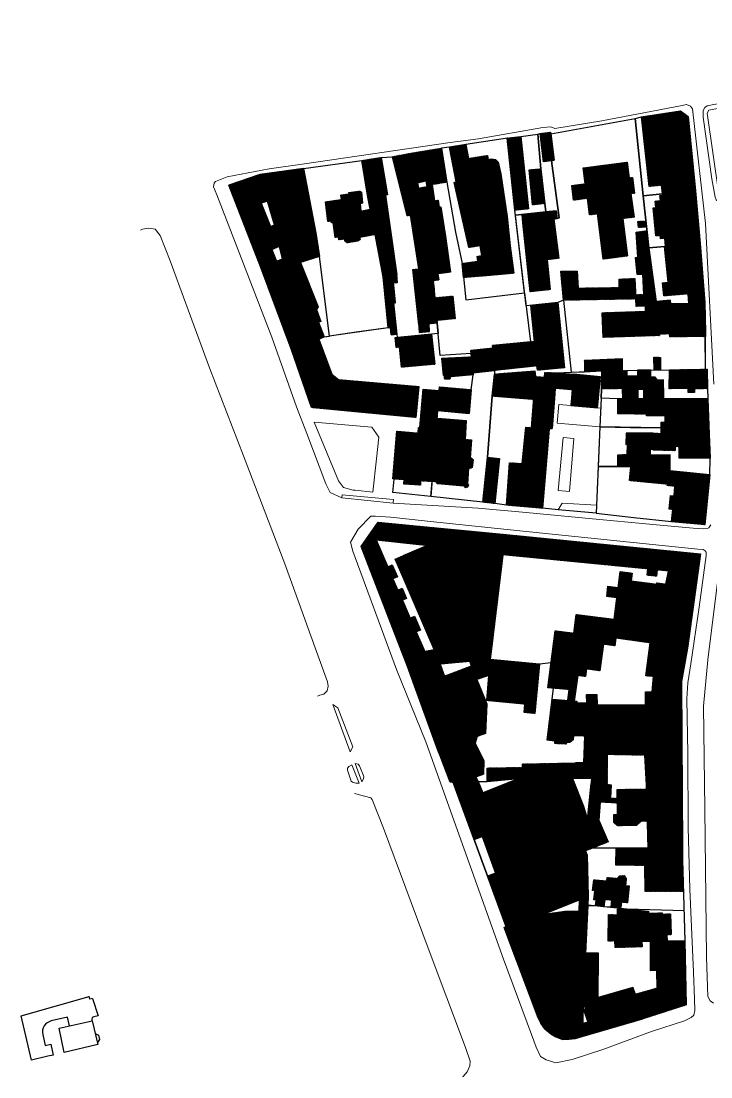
# Model space of a CAD drawing. Header units: metres. Extents: x 18 to 1339, y 13 to 503.
# Drawn here: x 18 to 288.7, y 12.6 to 426.8 of the extents above; entities that cross this region are included whole.
import ezdxf

# ---------------------------------------------------------------- set-up
doc = ezdxf.new("R2010")
doc.units = ezdxf.units.M
doc.header["$MEASUREMENT"] = 0
for name, color, linetype, lineweight in [('1_parcele', 5, 'Continuous', 30), ('cladiri', 1, 'Continuous', 30), ('hatch constr', 246, 'Continuous', 30), ('l.verde', 120, 'Continuous', 9), ('parcele', 30, 'Continuous', 9), ('strazi', 7, 'Continuous', 13), ('Street_line', 7, 'Continuous', 0)]:
    doc.layers.add(name, color=color, linetype=linetype, lineweight=lineweight)
pattern_1 = [(45, (-87.06231, -234.33322), (-0.088388348, 0.088388348), [])]

msp = doc.modelspace()

# ---------------------------------------------------------------- hatches: boundary and pattern name
at = {"layer": 'hatch constr'}
h = msp.add_hatch(dxfattribs=at)
h.set_pattern_fill('ANSI31', color=256)
h.set_pattern_definition(pattern_1)
h.paths.add_polyline_path([(118.98, 340.18), (133.62, 343.65), (135.1, 334.46), (127.65, 332.08), (125.98, 331.47), (125.44, 332.93), (122.09, 331.69), (121.34, 333.72), (120.56, 333.43), (119.43, 338.33)])
h.paths.add_polyline_path([(111.72, 366.55), (128.78, 368.98), (133.62, 343.65), (118.98, 340.18), (117.48, 346.79), (114.7, 356.12)])
h.paths.add_polyline_path([(112.13, 330.14), (99.51, 362.34), (111.72, 366.55), (114.7, 356.12), (112.26, 355.32), (115.93, 346.17), (117.48, 346.79), (118.98, 340.18), (119.43, 338.33), (116.43, 337.13), (118.27, 332.53)])
h.paths.add_polyline_path([(123.99, 298.12), (112.13, 330.14), (118.27, 332.53), (120.56, 333.43), (121.34, 333.72), (122.09, 331.69), (125.44, 332.93), (125.98, 331.47), (127.65, 332.08), (134.54, 314.62), (133.98, 313.55), (135.65, 308.9), (134.77, 308.58), (136.98, 302.91), (134.8, 302.01)])
h.paths.add_polyline_path([(174.1, 283.39), (172.95, 271.23), (131.96, 275.12), (123.99, 298.12), (134.8, 302.01), (139.99, 288.23), (142.52, 286.11)])
h.paths.add_polyline_path([(172.65, 320.77), (180.03, 321.53), (180.43, 318.21), (181.23, 308.3), (174.03, 307.55)])
h.paths.add_polyline_path([(179.09, 303.9), (180.31, 292.12), (167.33, 290.95), (166.51, 298.84), (165.13, 298.74), (164.83, 302.58)])
h.paths.add_polyline_path([(160.11, 326.46), (162.09, 306.48), (162.98, 306.57), (163.26, 303.66), (165.52, 303.88), (164.3, 316.19), (164.97, 316.26), (164.21, 324.01), (165.71, 324.16), (165.5, 327.24)])
h.paths.add_polyline_path([(174.03, 307.55), (174.2, 304.64), (178.33, 305.03), (178.08, 307.97)])
h.paths.add_polyline_path([(157.17, 341.7), (163.24, 342.87), (165.5, 327.24), (160.11, 326.46)])
h.paths.add_polyline_path([(160.99, 358.5), (163.24, 342.87), (157.17, 341.7), (154.94, 352.91), (154.14, 357.7)])
h.paths.add_polyline_path([(161.81, 358.64), (154.14, 357.7), (151.71, 372.05), (159.25, 373.23)])
h.paths.add_polyline_path([(163.69, 373.56), (171.33, 374.99), (173.55, 363.24), (173.93, 361.22), (175.51, 352.7), (175.74, 351.48), (170.86, 350.56), (169.54, 350.31)])
h.paths.add_polyline_path([(137.45, 355.83), (143.74, 356.74), (143.48, 358.52), (146.69, 358.98), (146.62, 359.45), (150.95, 360.07), (151.59, 359.69), (152.01, 355.28), (151.09, 355.19), (151.37, 352.2), (154.94, 352.91), (156.91, 343.03), (150.86, 341.83), (151.01, 341.11), (150.42, 340.51), (145.97, 339.78), (145.13, 340.31), (144.89, 341.24), (142.71, 340.96), (142.57, 342.04), (141.28, 341.87), (140.53, 347.69), (139.83, 347.6), (139.74, 348.3), (138.33, 348.12)])
h.paths.add_polyline_path([(171.77, 329.28), (179.06, 330.04), (180.05, 321.54), (172.65, 320.77)])
h.paths.add_polyline_path([(174.15, 329.59), (170.86, 350.56), (175.76, 351.48), (177.86, 340.28), (179.06, 330.04)])
h.paths.add_polyline_path([(201.81, 326.97), (191.55, 326.13), (191.09, 331.67), (197.27, 332.53), (196.97, 334.46), (198.77, 334.75), (198.15, 338.64), (193.68, 337.92), (187.95, 363.46), (188.73, 363.64), (186.16, 377.24), (192.59, 378.32), (193.59, 372.89), (201.28, 332.89)])
h.paths.add_polyline_path([(175.51, 352.7), (182.12, 353.77), (182.7, 353.87), (184.56, 342.34), (186.45, 328.29), (181.6, 327.64), (181.92, 325.22), (179.66, 324.86), (177.86, 340.28), (175.74, 351.48)])
h.paths.add_polyline_path([(180.4, 318.21), (187.47, 318.9), (188.35, 310.02), (181.14, 309.31)])
h.paths.add_polyline_path([(171.33, 374.99), (182.93, 376.87), (185.09, 363.54), (179.27, 362.59), (180.29, 356.26), (181.68, 356.49), (182.12, 353.77), (175.51, 352.7), (173.93, 361.22), (177.35, 361.83), (176.96, 364.04), (173.55, 363.24)])
h.paths.add_polyline_path([(221.71, 382.61), (225.74, 383.15), (227.21, 372.14), (222.97, 371.57)])
h.paths.add_polyline_path([(193.59, 372.89), (201.01, 374.06), (201.26, 372.5), (202.51, 372.69), (204.13, 372.45), (205.16, 371.46), (206.32, 366.84), (208.69, 350.05), (209.86, 338.65), (211.39, 327.84), (201.81, 326.97), (201.28, 332.89), (199.97, 339.77)])
h.paths.add_polyline_path([(222, 368.78), (223.51, 355.16), (218.67, 354.63), (217.37, 368.39)])
h.paths.add_polyline_path([(208.77, 380.87), (214.16, 381.43), (217.08, 353.09), (211.75, 352.54)])
h.paths.add_polyline_path([(214.95, 347.57), (214.59, 350.91), (228.03, 352.35), (228.36, 349.26), (227.09, 349.06)])
h.paths.add_polyline_path([(227.09, 349.06), (229, 333.7), (224.41, 333.13), (225.65, 321.42), (217.81, 320.59), (214.95, 347.57)])
h.paths.add_polyline_path([(238.63, 369.13), (255.84, 371.39), (256.64, 365.27), (257.9, 365.43), (258.72, 359.2), (257.31, 359.01), (258.52, 349.86), (254.07, 349.27), (256, 334.61), (246.48, 333.36), (244.15, 351.1), (241.08, 350.7), (240.22, 357.23), (234.83, 356.45), (234.15, 362.26), (239.38, 362.95)])
h.paths.add_polyline_path([(222.56, 235.62), (208.49, 236.84), (209.7, 253.51), (214.64, 253.15), (216.09, 267.41), (225.24, 266.62), (223.92, 251.28)])
h.paths.add_polyline_path([(218.23, 267.19), (219.87, 287.32), (223.41, 287.03), (223.56, 288.9), (228.12, 288.78), (227.57, 282.68), (226.95, 274.77), (226.34, 266.87), (225.27, 266.95), (225.24, 266.62)])
h.paths.add_polyline_path([(203.82, 288.3), (219.63, 289.49), (219.87, 287.32), (219.14, 278.29), (202.92, 279.59)])
h.paths.add_polyline_path([(179.27, 246.08), (174.78, 246.36), (174.68, 244.73), (168.26, 245.13), (168.37, 246.84), (163.85, 247.12), (165.48, 265.86), (173.83, 265.14), (174.02, 267.36), (174.48, 267.32), (175.79, 282.31), (182.09, 281.77), (182.21, 283.25), (194.68, 282.16), (193.86, 272.83), (181.46, 273.93), (181.19, 270.96)])
h.paths.add_polyline_path([(181.19, 270.96), (192.63, 270.04), (192.23, 262.64), (194.69, 262.48), (194.25, 255.47), (194.68, 255.45), (195.37, 254.69), (194.96, 251.6), (194.12, 251.28), (193.6, 251.36), (193.12, 245.21), (193.6, 244.71), (193.22, 243.92), (192.21, 243.64), (192.02, 244.31), (181.33, 245.28), (180.9, 246.05), (179.27, 246.08)])
h.paths.add_polyline_path([(183.11, 294.47), (194.79, 295.03), (195.36, 288.81), (195.43, 288.04), (186.29, 287.2), (186.35, 286.57), (186, 286.27), (184.41, 286.29), (184.13, 286.61), (184.15, 287.74), (183.71, 287.75)])
h.paths.add_polyline_path([(194.79, 295.03), (194.54, 297.57), (203.11, 298.41), (203.01, 299.48), (219.46, 301.11), (220.44, 291.49), (195.36, 288.81)])
h.paths.add_polyline_path([(220.44, 291.49), (219.46, 301.11), (218.02, 315.24), (228.69, 316.39), (231.19, 290.78), (220.61, 289.75)])
h.paths.add_polyline_path([(203.91, 237.5), (199.14, 238), (201, 255.63), (205.77, 255.12)])
h.paths.add_polyline_path([(234.82, 288.19), (234.28, 282.09), (233.74, 275.99), (244.24, 275.06), (245.32, 287.2)])
h.paths.add_polyline_path([(228.12, 288.77), (234.82, 288.19), (234.28, 282.09), (227.57, 282.68)])
h.paths.add_polyline_path([(253.96, 289.61), (253.96, 294.2), (239.09, 293.66), (239.04, 289.21), (245.92, 289.49)])
h.paths.add_polyline_path([(265.15, 287.09), (265.15, 289.81), (259.87, 289.81), (259.93, 287)])
h.paths.add_polyline_path([(260, 282.23), (262.19, 282.3), (262.19, 278.56), (263.44, 278.56), (270.23, 278.59), (270.11, 285.96), (267.73, 285.92), (266.8, 287.09), (259.93, 287)])
h.paths.add_polyline_path([(245.92, 289.49), (255.66, 289.64), (255.7, 287.56), (259.92, 287.63), (260, 282.23), (260.05, 278.56), (254.1, 278.56), (254.04, 282.58), (245.79, 282.46)])
h.paths.add_polyline_path([(272.38, 289.94), (287.18, 290.18), (287.3, 282.58), (282.25, 282.49), (282.27, 281.11), (279.81, 281.07), (279.78, 282.66), (272.34, 282.54)])
h.paths.add_polyline_path([(266.4, 289.9), (266.36, 294.87), (268.86, 294.84), (268.87, 289.86)])
h.paths.add_polyline_path([(263.47, 272.61), (252.16, 272.62), (252.17, 278.56), (254.1, 278.56), (260.05, 278.56), (262.19, 278.56), (263.44, 278.56)])
h.paths.add_polyline_path([(269.13, 271.84), (263.47, 271.85), (263.44, 278.56), (269.1, 278.59)])
h.paths.add_polyline_path([(288.03, 264.62), (276.22, 264.86), (269.13, 265.01), (269.13, 269.45), (270.7, 269.45), (270.7, 271.84), (269.13, 271.84), (269.1, 278.59), (270.23, 278.59), (278.89, 278.57), (287.55, 278.55)])
h.paths.add_polyline_path([(265.97, 258.45), (265.97, 265.07), (255.48, 265.12), (255.28, 260.7), (260.06, 260.74), (259.96, 256.34), (264.93, 256.42), (264.99, 258.83), (265.97, 258.81)])
h.paths.add_polyline_path([(265.97, 258.45), (265.97, 265.07), (269.13, 265.01), (276.22, 264.86), (276.24, 259.83), (274.65, 259.82), (274.65, 258.23)])
h.paths.add_polyline_path([(276.26, 255.23), (276.22, 264.86), (288.03, 264.62), (288.35, 255.28)])
h.paths.add_polyline_path([(272.73, 250.28), (272.73, 256.54), (264.93, 256.42), (259.96, 256.34), (259.79, 251.61)])
h.paths.add_polyline_path([(259.79, 251.61), (288.23, 248.69), (286.37, 229.2), (273.26, 230.45), (273.71, 235.15), (272.36, 235.27), (272.87, 240.6), (274.24, 240.47), (274.6, 244.24), (271.57, 244.53), (271.62, 245.04), (256.71, 246.47), (257.22, 251.87)])
h.paths.add_polyline_path([(257.22, 251.87), (252.12, 251.99), (252.15, 256.62), (255.82, 256.7), (255.92, 260.71), (260.06, 260.74), (259.96, 256.34), (259.79, 251.61)])
h.paths.add_polyline_path([(263.45, 344.48), (267.2, 316.7), (267.63, 313.04), (263.04, 312.89), (262.97, 314.96), (259.37, 314.84), (259.26, 317.76), (259.19, 319.42), (262.31, 319.56), (261.95, 327.38), (259.73, 327.28), (259.04, 334.03), (260.01, 334.11), (259.3, 343.96)])
h.paths.add_polyline_path([(286.31, 316.35), (286.51, 304.65), (286.52, 302.99), (272.51, 302.92), (272.47, 304.07), (268.49, 303.9), (268.49, 305.53), (267.63, 313.04), (267.2, 316.7), (272.65, 317.33), (272.83, 315.77), (279.98, 315.97)])
h.paths.add_polyline_path([(268.49, 305.53), (268.49, 303.4), (246.38, 302.68), (246.07, 312.34), (267.63, 313.04)])
h.paths.add_polyline_path([(284.46, 339.55), (286.31, 316.35), (279.98, 315.97), (279.71, 319.72), (270.16, 318.92), (269.73, 324.11), (271.88, 324.29), (270.47, 338.31), (270.91, 338.36)])
h.paths.add_polyline_path([(229.78, 328.68), (236.24, 328.68), (236.61, 322.01), (252.67, 322.22), (252.67, 325.52), (258.89, 325.8), (259.26, 317.76), (230.88, 317.22)])
h.paths.add_polyline_path([(260.08, 348.16), (262.6, 348.33), (262.79, 345.97), (260.32, 345.74)])
h.paths.add_polyline_path([(282.64, 360.19), (284.46, 339.55), (270.91, 338.36), (270.62, 341.55), (268.88, 341.4), (268.78, 342.62), (267.07, 342.47), (266.1, 353.48), (267.06, 353.57), (266.83, 356.14), (268.88, 356.32), (268.7, 358.36), (269.71, 358.45), (269.68, 358.93)])
h.paths.add_polyline_path([(261.44, 389.16), (276.7, 391.49), (279.79, 389.37), (282.64, 360.19), (269.68, 358.93), (269.34, 362.36), (264.43, 361.88)])
h.paths.add_polyline_path([(294.36, 347.77), (306.48, 351.41), (308.81, 347.48), (314.1, 337.76), (316.8, 334.01), (309.47, 333.03), (308, 332.82), (307.89, 333.62), (308.69, 333.73), (308.2, 335.15), (296.83, 331)])
h.paths.add_polyline_path([(316.8, 334.01), (325.8, 320.29), (324.01, 319.12), (316.95, 318.88), (313.3, 318.76), (311.25, 318.63), (311.15, 320.94), (311.16, 321.97), (307.57, 321.77), (307.28, 330.47), (309.56, 330.54), (309.47, 333.03)])
h.paths.add_polyline_path([(297.98, 315.78), (307.72, 316.08), (316.99, 316.3), (317.14, 308.27), (314.61, 308.23), (314.65, 304.63), (316.9, 304.66), (316.88, 303.24), (316.86, 300.22), (319.6, 300.2), (319.95, 296.62), (314.6, 295.5), (312.01, 295.12), (311.98, 299.3), (305.27, 299.25), (305.27, 300.02), (300.15, 299.85), (300.08, 305.03), (298.38, 305.03)])
h.paths.add_polyline_path([(297.98, 315.78), (296.83, 331), (307.27, 332.44), (307.28, 330.47), (307.57, 321.77), (307.72, 316.08)])
h.paths.add_polyline_path([(325.8, 320.29), (329.86, 311.32), (335.11, 300.24), (330.68, 299.01), (328.8, 298.64), (328.06, 300.8), (324.93, 299.7), (325.34, 297.97), (319.95, 296.62), (319.6, 300.2), (316.86, 300.22), (316.88, 303.24), (319.56, 304.25), (318.53, 307.12), (317.14, 308.27), (316.99, 316.3), (316.95, 318.36), (316.95, 318.88), (324.01, 319.12)])
h.paths.add_polyline_path([(319.27, 293.86), (318.78, 296.38), (319.95, 296.62), (324.48, 297.76), (325.29, 294.23), (319.49, 292.72)])
h.paths.add_polyline_path([(298.93, 292.91), (314.6, 295.5), (314.98, 293.17), (319.27, 293.86), (319.72, 291.58), (320.7, 284.68), (315.93, 283.64), (315.71, 284.64), (311.69, 283.76), (311.98, 282.44), (305.64, 281.48), (305.55, 282.72), (300.21, 282.16), (299.27, 282.64)])
h.paths.add_polyline_path([(335.11, 300.24), (336.84, 296.52), (342.7, 280.58), (336.31, 280.12), (335.53, 283.14), (331.42, 281.82), (331, 282.73), (326.45, 281.16), (326.15, 282.05), (324.79, 281.58), (325.34, 278.42), (321.66, 277.91), (319.72, 291.58), (327.78, 293.95), (327.34, 295.46), (331.38, 296.64), (330.68, 299.01)])
h.paths.add_polyline_path([(317.93, 270.66), (331.08, 271.62), (332.71, 272.86), (334.72, 273.12), (336.21, 272.82), (337.68, 272.41), (340.25, 272.72), (340.4, 271.44), (341.68, 271.6), (342.62, 270.01), (342.81, 267.66), (342.46, 265.48), (341.19, 265.47), (341.17, 264.59), (337.57, 264.34), (336.39, 263.07), (333.37, 262.76), (331.28, 263.74), (318.51, 262.4)])
h.paths.add_polyline_path([(321.04, 282.3), (315.07, 281.42), (315.59, 277.53), (321.61, 278.25)])
h.paths.add_polyline_path([(333.8, 277.54), (342.34, 278.54), (343.05, 274.86), (337.08, 274.25), (336.95, 275.47), (333.96, 275.17)])
h.paths.add_polyline_path([(308.45, 252.43), (299.89, 252.43), (300.07, 257.23), (308.45, 257.32)])
h.paths.add_polyline_path([(316.58, 252.49), (308.45, 252.43), (308.45, 257.32), (316.53, 257.4)])
h.paths.add_polyline_path([(301.31, 243.85), (316.92, 242.88), (322.16, 242.57), (321.61, 233.34), (300.71, 233.34)])
h.paths.add_polyline_path([(330.41, 252.37), (329.95, 257.69), (338.18, 258.4), (338.56, 252.94)])
h.paths.add_polyline_path([(329.81, 252.24), (329.35, 258.69), (316.53, 257.4), (316.58, 252.49), (317.51, 252.52), (325.75, 252.24)])
h.paths.add_polyline_path([(338.56, 252.94), (352, 253.88), (349.5, 261.6), (337.98, 259.51), (338.18, 258.4)])
h.paths.add_polyline_path([(299.38, 252.46), (317.45, 251.33), (317.22, 247.67), (316.92, 242.88), (298.97, 244)])
h.paths.add_polyline_path([(325.6, 247.39), (325.75, 252.24), (329.81, 252.24), (330.33, 238.58), (333.13, 238.69), (333.33, 233.36), (332.66, 233.33), (332.79, 230.05), (326.41, 229.81), (325.49, 243.64)])
h.paths.add_polyline_path([(317.45, 251.33), (317.51, 252.52), (325.75, 252.24), (325.6, 247.39), (317.22, 247.67)])
h.paths.add_polyline_path([(331.42, 252.44), (352, 253.88), (354.78, 246.1), (354.5, 244.71), (353.98, 244.23), (348.85, 243.75), (349.11, 241.05), (337.48, 240.44), (337.45, 241.07), (335.1, 240.95), (334.34, 249.46), (331.62, 249.18)])
h.paths.add_polyline_path([(473.65, 329.75), (475.35, 334.76), (481.65, 332.39), (480.02, 327.58)])
h.paths.add_polyline_path([(466.68, 332.11), (469.05, 337.12), (475.35, 334.76), (473.65, 329.75)])
h.paths.add_polyline_path([(470.86, 340.92), (483.84, 334.94), (490.3, 349.25), (485.93, 351.4), (486.85, 353.44), (482.89, 355.19), (481.86, 353.12), (477.63, 355.05)])
h.paths.add_polyline_path([(466.68, 332.11), (479.96, 327.61), (490.37, 323.9), (488.9, 319.42), (464.81, 327.38)])
h.paths.add_polyline_path([(488.63, 362.49), (493.66, 360.65), (492.48, 356.91), (487.37, 358.72)])
h.paths.add_polyline_path([(427.41, 381.18), (419.87, 384.26), (419.72, 383.99), (408.14, 389.05), (410.2, 394.08), (408.21, 394.9), (409.31, 397.59), (411.22, 396.8), (412.21, 399.21), (419.85, 396.03), (428.24, 392.66), (427.14, 389.97), (430.49, 388.6)])
h.paths.add_polyline_path([(477.34, 386.62), (467.94, 366.52), (465.04, 365.96), (456.34, 368.91), (455.73, 370.06), (457.44, 374.11), (456.82, 374.4), (460.93, 383.57), (458.47, 384.69), (462.23, 392.71), (467.66, 390.45), (466.66, 388.07), (470.16, 386.62), (471.43, 389.23)])
h.paths.add_polyline_path([(462.23, 392.71), (449.83, 397.76), (451.25, 401.39), (461.03, 400.18), (479.52, 400.32), (481.67, 397.21), (477.34, 386.62), (471.43, 389.23), (471.01, 389.43), (471.62, 390.8), (468.44, 392.21), (467.66, 390.45)])
h.paths.add_polyline_path([(453.31, 408.4), (459.38, 423.15), (477.33, 416.32), (478.67, 411.09), (475.82, 410.71), (475.84, 407.66), (459.09, 407.16), (456.52, 408.18), (456.2, 407.37)])
h.paths.add_polyline_path([(448.21, 392.93), (456.49, 389.51), (449.4, 372.02), (437.17, 377.08), (439.02, 380.81), (440.7, 384.41), (442.55, 383.49), (444.68, 387.75), (442.59, 388.79), (444.91, 393.45), (447.73, 392.04)])
h.paths.add_polyline_path([(440.7, 384.41), (441.92, 386.99), (435.67, 389.94), (432.86, 383.91), (439.02, 380.81)])
h.paths.add_polyline_path([(436.19, 421.88), (440.15, 420.29), (440.88, 422.12), (445.35, 420.33), (444.69, 418.69), (448.55, 417.14), (444.87, 407.97), (441.01, 398.89), (431.03, 402.61), (431.75, 404.54), (430.23, 405.11), (431.34, 408.09), (430.65, 408.35), (432.37, 412.96), (431.97, 413.11), (433.71, 417.78), (434.42, 417.52)])
h.paths.add_polyline_path([(428.24, 392.66), (430.65, 398.69), (423.97, 401.36), (428.01, 411.43), (423.63, 413.19), (424.47, 415.27), (420.11, 417.02), (411.56, 404.79), (412.79, 403.01), (414.9, 402.49), (416.55, 403.04), (417.13, 403.85), (418.99, 402.98), (417.8, 400.44), (421.19, 398.81), (419.85, 396.03)])
h.paths.add_polyline_path([(431.55, 421.19), (426.78, 424.27), (428.38, 426.75), (432.92, 423.82)])
h.paths.add_polyline_path([(454.15, 302.3), (476.73, 294.72), (481.78, 310.98), (461.16, 318.04), (459.73, 313.27), (458.75, 313.56), (457.83, 310.34), (456.91, 310.69)])
h.paths.add_polyline_path([(446.44, 284.62), (467.39, 277.99), (468.25, 280.83), (473.1, 279.11), (475.09, 284.57), (473.02, 285.34), (474.05, 288.47), (453.62, 295.88), (452.78, 292.66), (451.79, 293.03), (451.66, 292.58), (450.72, 292.86), (450.26, 291.67), (449.14, 292.03)])
h.paths.add_polyline_path([(583.33, 280.69), (584.68, 281.47), (585.77, 279.97), (589.76, 282.67), (588.78, 284.17), (589.44, 284.64), (579.51, 300.74), (574.05, 297.58), (575.34, 295.6), (574.74, 295.22)])
h.paths.add_polyline_path([(422.68, 265.54), (430.9, 270.2), (430.24, 271.19), (434.52, 273.81), (435.21, 272.83), (437.85, 274.35), (445.17, 261.34), (441.6, 259.2), (440.94, 258.65), (433.64, 258.42), (431.42, 262), (425.96, 258.79), (425.1, 260.19), (421.45, 258.18), (419.38, 262.26), (423.26, 264.56)])
h = msp.add_hatch(dxfattribs=at)
h.set_pattern_fill('ANSI31', color=256)
h.set_pattern_definition(pattern_1)
h.paths.add_polyline_path([(226.31, 129.64), (213.29, 129.67), (199.15, 123.97), (197.35, 128.43), (187.57, 128.08), (195.75, 105.71), (198.91, 106.87), (204.17, 92.48), (201.01, 91.32), (208.49, 71.44), (240.51, 83.48), (240.11, 99.49)])
h.paths.add_polyline_path([(200.75, 158.97), (196.79, 168.41), (201.57, 170.07), (202.05, 176.31), (194.07, 175.56), (194.74, 173.79), (184.19, 169.8), (182.42, 174.5), (169.69, 173.59), (181.6, 140.73), (182.45, 138.53), (186.43, 128.22), (187.57, 128.08), (196.83, 128.43), (197.35, 128.45), (196.47, 130.21), (199.5, 131.25), (199.6, 136.5), (196.25, 143.46), (197.01, 146.14), (200.23, 147.29)])
edge = h.paths.add_edge_path()
edge.add_arc((193.39, 182.8), 35.28, 67.6646, 135.3646)
edge.add_line((168.29, 207.58), (180.04, 180.19))
edge.add_line((180.04, 180.19), (203.06, 184.65))
edge.add_line((203.06, 184.65), (206.8, 215.43))
h.paths.add_polyline_path([(163.91, 208), (165.68, 208.77), (163.67, 213.41), (161.9, 212.64), (157.33, 223.19), (151.4, 220.62), (169.69, 173.59), (182.48, 174.5), (180.04, 180.19), (176.4, 179.49), (173.08, 187.15), (174.68, 187.84), (172.34, 193.24), (170.74, 192.55), (167.69, 199.61), (169.27, 200.29), (167.57, 204.23), (165.86, 203.49)])
edge = h.paths.add_edge_path()
edge.add_line((206.8, 215.43), (207.15, 218.33))
edge.add_line((207.15, 218.33), (177.44, 221.13))
edge.add_line((177.44, 221.13), (164.8, 215.7))
edge.add_line((164.8, 215.7), (168.29, 207.58))
edge.add_arc((193.39, 182.8), 35.28, 67.6646, 135.3646, ccw=False)
h.paths.add_polyline_path([(174.82, 228.53), (158.18, 230.13), (157.33, 223.19), (174.08, 221.44)])
h.paths.add_polyline_path([(207.82, 225.37), (174.82, 228.53), (174.08, 221.44), (207.15, 218.33)])
h.paths.add_polyline_path([(158.18, 230.13), (151.4, 220.62), (157.33, 223.19)])
h.paths.add_polyline_path([(203.06, 184.65), (180.04, 180.19), (182.48, 174.5), (202.05, 176.31)])
h.paths.add_polyline_path([(207.82, 225.37), (207.06, 217.39), (263.91, 211.82), (263.68, 209.33), (267.39, 208.98), (267.63, 211.43), (272.04, 211.02), (271.04, 205.9), (267.42, 206.36), (267.36, 205.87), (257.46, 207.12), (257.85, 210.18), (253.06, 210.79), (252.27, 204.5), (248.3, 205.01), (247.79, 201.04), (251.76, 200.53), (250.69, 192.08), (235.79, 193.96), (234.86, 186.66), (227.56, 187.58), (224.73, 165.22), (226.91, 165.03), (233.13, 164.49), (232.54, 160.21), (235.07, 160.01), (236.46, 170.02), (239.45, 169.61), (239.86, 172.59), (245.08, 171.87), (246.53, 182.29), (250.95, 181.67), (251.37, 184.71), (264.85, 182.81), (279.46, 180.8), (284.59, 217.71)])
h.paths.add_polyline_path([(279.46, 180.8), (264.85, 182.81), (263.1, 169.87), (266.13, 169.64), (265.69, 163.66), (263.03, 163.63), (263.09, 158.46), (263.23, 145.58), (262.69, 145.56), (262.81, 138.73), (263.46, 127.02), (264.03, 102.33), (277.52, 102.32), (277.07, 164.46), (277.12, 167.68)])
h.paths.add_polyline_path([(263.09, 158.46), (244.02, 158.5), (243.98, 162.57), (239.91, 162.52), (239.95, 159.36), (236.04, 159.32), (236.09, 159.92), (235.07, 160.01), (232.54, 160.21), (226.39, 160.72), (224.48, 144.67), (227.45, 144.32), (227.4, 143.31), (231.94, 143.12), (231.97, 143.77), (233.36, 143.71), (234.69, 144.76), (234.73, 146.39), (239.18, 146.26), (247.79, 146.02), (262.69, 145.6), (263.23, 145.58)])
h.paths.add_polyline_path([(221.41, 174.47), (202.05, 176.31), (201.59, 170.08), (201.57, 170.07), (200.81, 160.18), (215.72, 158.76), (215.41, 155.51), (219.57, 155.11)])
h.paths.add_polyline_path([(235.54, 135.7), (214.72, 135.3), (214.75, 133.98), (200.9, 133.72), (200.91, 128.46), (213.29, 129.67), (226.31, 129.64), (234.4, 129.62), (235.66, 129.71)])
h.paths.add_polyline_path([(249.59, 127.16), (241.75, 127.71), (240.33, 113.5), (244.75, 113.22), (245.2, 120.36), (252.01, 119.99), (251.98, 121.83), (249.32, 121.93)])
h.paths.add_polyline_path([(263.5, 125.45), (251.93, 125.33), (252.09, 115.46), (250.57, 115.52), (250.63, 112.34), (252.07, 111.07), (259.56, 111.23), (261.39, 112.87), (263.79, 112.87)])
h.paths.add_polyline_path([(248.17, 141.03), (247.63, 141.03), (247.79, 146.02), (239.18, 146.26), (238.88, 135.74), (235.54, 135.7), (235.73, 129.71), (241.79, 129.62), (241.75, 127.71), (248.05, 127.26)])
h.paths.add_polyline_path([(262.69, 145.6), (247.79, 146.02), (247.63, 141.03), (248.17, 141.03), (248.15, 139.01), (262.81, 138.73)])
h.paths.add_polyline_path([(244.75, 113.22), (240.22, 113.5), (242.28, 102.34), (248.36, 104.74)])
h.paths.add_polyline_path([(256.6, 87.45), (255.23, 87.56), (255.43, 90.31), (254.63, 91.5), (253.02, 91.47), (252.03, 90.43), (247.93, 90.81), (247.81, 89.42), (242.76, 89.88), (242.22, 85.67), (243.12, 85.58), (242.76, 82.03), (243.61, 81.94), (243.38, 79.66), (246.74, 79.32), (247.02, 82.11), (249.81, 81.83), (249.56, 79.36), (253.41, 78.97), (253.62, 81.07), (255.92, 80.84)])
h.paths.add_polyline_path([(265.03, 76.76), (264.18, 76.73), (264.25, 77.53), (255.7, 78.29), (252.06, 78.29), (252.01, 76.18), (248.46, 76.21), (248.37, 65.8), (251, 65.89), (251.08, 63.26), (261.72, 63.59), (261.65, 65.61), (265.03, 65.71)])
h.paths.add_polyline_path([(272.86, 76.51), (269.57, 76.41), (269.56, 76.9), (265.03, 76.76), (265.03, 65.71), (271.5, 65.87), (271.43, 68.3), (273.11, 68.35)])
h.paths.add_polyline_path([(277.52, 102.32), (264.03, 102.23), (251.52, 102.29), (251.33, 95.61), (262.8, 95.51), (262.84, 85.24), (277.64, 85.35)])
h = msp.add_hatch(dxfattribs=at)
h.set_pattern_fill('ANSI31', color=256)
h.set_pattern_definition(pattern_1)
h.paths.add_polyline_path([(234.4, 129.62), (226.31, 129.64), (232.58, 116.32), (238.67, 118.78)])
h = msp.add_hatch(dxfattribs=at)
h.set_pattern_fill('ANSI31', color=256)
h.set_pattern_definition(pattern_1)
h.paths.add_polyline_path([(240.33, 113.5), (238.67, 118.78), (232.58, 116.32), (232.6, 116.28), (239.42, 101.22), (242.28, 102.34)])
h = msp.add_hatch(dxfattribs=at)
h.set_pattern_fill('ANSI31', color=256)
h.set_pattern_definition(pattern_1)
h.paths.add_polyline_path([(240.37, 79.97), (240.52, 83.27), (237.12, 81.96), (236.98, 77.62), (231.66, 77.56), (222.78, 76.31), (215.62, 73.62), (215.46, 74.06), (208.49, 71.44), (208.31, 71.37), (207.61, 71.1), (220.65, 36.42), (221.93, 33.67), (223.54, 31.38), (225.82, 29.38), (227.86, 28.21), (230.51, 27.28), (233.08, 27.29), (235.51, 27.6), (238.16, 28.44), (238.5, 33.45), (238.61, 41.96)])
h.paths.add_polyline_path([(258.92, 44.97), (258.05, 47.67), (238.61, 41.96), (239.43, 39.18), (238.69, 38.96), (240.42, 33.96), (238.5, 33.45), (238.16, 28.44), (261.94, 35.32)])
h.paths.add_polyline_path([(278.82, 47.76), (278.85, 47.77), (278.84, 47.97), (278.49, 65.92), (265.03, 65.71), (265.05, 54.23), (267.45, 54.24), (267.54, 47.4), (258.92, 44.97), (261.94, 35.32), (278.99, 40.77), (278.97, 41.62), (278.97, 41.73), (278.97, 41.8)])
h.paths.add_polyline_path([(244.39, 61.18), (239.5, 61.18), (238.61, 41.96), (244.26, 43.62)])

# ---------------------------------------------------------------- linework, layer by layer
at = {"layer": '1_parcele', "color": 18, "true_color": 0x000000}
for points in [[(258.99, 388.6), (261.44, 389.16), (276.7, 391.49), (279.79, 389.37), (282.64, 360.19), (269.68, 358.93), (262.15, 358.21)], [(225.85, 382.54), (258.99, 388.6), (262.15, 358.21), (264.36, 337.78), (267.2, 316.7), (267.63, 313.04), (263.04, 312.89), (262.97, 314.96), (259.37, 314.84), (259.31, 317.77), (230.88, 317.22), (228.69, 316.39), (216.2, 315.05), (211.98, 350.58), (228.03, 352.35), (228.36, 349.26), (229.16, 349.51), (226.19, 372), (227.21, 372.14)], [(208.77, 380.87), (214.16, 381.43), (220.76, 382.37), (222, 368.78), (223.51, 355.16), (223.88, 351.9), (211.98, 350.58), (211.75, 352.54)], [(223.88, 351.9), (223.51, 355.16), (222, 368.78), (220.76, 382.37), (221.71, 382.61), (225.74, 383.15), (225.85, 382.54), (227.23, 372.14), (226.19, 372), (229.16, 349.51), (228.36, 349.26), (228.03, 352.35)], [(192.52, 317.43), (215.6, 320.15), (211.75, 352.54), (208.82, 380.88), (192.59, 378.32), (186.16, 377.24), (182.93, 376.87), (185.09, 363.54), (186.8, 353.77), (188.51, 344), (189.8, 337.83), (191.09, 331.67)], [(165.76, 302.67), (165.52, 303.88), (163.26, 303.66), (162.98, 306.57), (162.09, 306.48), (160.11, 326.46), (156.91, 343.03), (154.94, 352.91), (153.33, 362.48), (151.71, 372.05), (159.25, 373.23), (163.69, 373.56), (171.33, 374.99), (173.55, 363.24), (173.93, 361.22), (177.86, 340.28), (179.66, 324.86), (180.43, 318.21), (181.23, 308.3), (181.63, 304.17)], [(182.47, 295.62), (181.23, 308.3), (181.14, 309.31), (180.43, 318.21), (179.66, 324.86), (178.76, 332.57), (177.86, 340.28), (175.74, 351.48), (175.51, 352.7), (173.93, 361.22), (173.55, 363.24), (171.33, 374.99), (182.93, 376.87), (185.09, 363.54), (186.8, 353.77), (188.51, 344), (191.09, 331.67), (192.52, 317.43), (215.6, 320.15), (217.86, 300.95), (203.01, 299.48), (203.11, 298.41), (194.54, 297.57), (194.67, 296.3)], [(123.99, 298.12), (134.8, 302.01), (136.98, 302.91), (139.02, 303.2), (135.1, 334.46), (133.62, 343.65), (128.78, 368.98), (111.72, 366.55), (99.51, 362.34), (112.13, 330.14), (118.06, 314.13)], [(128.78, 368.98), (151.71, 372.05), (153.33, 362.48), (154.94, 352.91), (156.91, 343.03), (160.11, 326.46), (162.09, 306.48), (149.54, 304.69), (139.02, 303.2), (135.1, 334.46), (133.62, 343.65)], [(262.15, 358.21), (269.68, 358.93), (282.64, 360.19), (284.46, 339.55), (264.36, 337.78)], [(264.36, 337.78), (284.46, 339.55), (286.31, 316.35), (279.98, 315.97), (272.83, 315.77), (272.65, 317.33), (267.2, 316.7)], [(286.61, 290.17), (286.31, 316.35), (279.98, 315.97), (272.83, 315.77), (272.65, 317.33), (267.2, 316.7), (267.63, 313.04), (263.04, 312.89), (262.97, 314.96), (259.37, 314.84), (259.31, 317.77), (230.88, 317.22), (233.83, 289.01), (239.04, 289.21), (245.92, 289.49), (253.96, 289.61), (255.66, 289.64), (259.87, 289.81), (265.15, 289.81), (266.4, 289.9), (268.88, 289.86), (272.38, 289.94)], [(245.64, 278.84), (245.79, 282.46), (245.92, 289.49), (255.66, 289.64), (259.87, 289.81), (265.15, 289.81), (266.4, 289.9), (268.87, 289.86), (272.38, 289.94), (287.18, 290.18), (287.3, 282.58), (287.55, 278.55), (269.1, 278.59), (263.44, 278.58), (260.05, 278.57), (254.1, 278.56), (252.17, 278.56)], [(199.14, 238), (178.83, 240.19), (179.27, 246.08), (180.23, 258.52), (181.46, 273.93), (193.86, 272.83), (194.68, 282.16), (195.43, 288.04), (195.36, 288.81), (203.84, 289.71), (203.82, 288.3), (202.92, 279.59), (201, 255.63)], [(222.56, 235.62), (208.49, 236.84), (203.91, 237.5), (199.14, 238), (201, 255.63), (202.92, 279.59), (203.82, 288.3), (219.63, 289.49), (219.87, 287.32), (223.41, 287.03), (223.56, 288.9), (228.12, 288.78), (227.57, 282.68), (227.26, 278.73), (226.34, 266.87), (225.27, 266.95), (225.25, 266.62), (223.24, 243.45)], [(222.56, 235.62), (225.27, 266.95), (226.34, 266.87), (227.57, 282.68), (228.12, 288.78), (245.92, 289.49), (245.79, 282.46), (245.64, 278.84), (245.15, 267.53), (243.71, 233.69), (228.72, 235.06)], [(178.83, 240.19), (163.89, 241.81), (164.44, 247.08), (163.85, 247.14), (165.48, 265.86), (173.83, 265.14), (174.02, 267.36), (174.48, 267.32), (175.79, 282.31), (182.09, 281.77), (182.21, 283.25), (194.68, 282.16), (193.84, 272.83), (181.46, 273.94), (179.75, 252.3)], [(269.13, 267.23), (269.13, 265.01), (276.22, 264.86), (288.03, 264.62), (287.55, 278.55), (269.1, 278.59), (252.17, 278.56), (245.64, 278.84), (245.15, 267.53), (257.14, 267.38)], [(288.23, 248.69), (288.35, 255.28), (288.03, 264.62), (269.13, 265.01), (269.13, 267.23), (245.15, 267.53), (244.49, 251.99), (252.12, 251.99), (257.22, 251.87), (259.79, 251.61), (272.73, 250.28)], [(286.37, 229.2), (288.23, 248.69), (257.22, 251.87), (252.12, 251.99), (244.49, 251.99), (243.71, 233.69), (258.48, 232.07), (273.26, 230.45)]]:
    msp.add_lwpolyline(points, close=True, dxfattribs=at)
for points in [[(158.18, 230.13), (174.82, 228.53), (207.82, 225.37), (207.06, 217.39), (202.05, 176.31), (182.42, 174.5), (169.69, 173.59), (151.4, 220.62), (158.18, 230.13)], [(207.82, 225.37), (284.59, 217.71), (279.52, 180.79), (277.12, 167.68), (277.6, 102.32), (264.03, 102.23), (242.28, 102.34), (240.33, 113.5), (238.67, 118.78), (234.4, 129.62), (235.66, 129.71), (235.54, 135.7), (238.88, 135.74), (239.18, 146.26), (234.73, 146.39), (234.69, 144.76), (233.36, 143.71), (231.97, 143.77), (231.94, 143.12), (227.4, 143.31), (227.45, 144.32), (224.48, 144.67), (226.91, 165.03), (224.73, 165.22), (225.97, 174.99), (221.41, 174.47), (202.05, 176.31)], [(187.57, 128.08), (197.35, 128.45), (200.91, 128.46), (213.29, 129.67), (226.31, 129.64), (232.6, 116.28), (239.42, 101.21)], [(187.57, 128.08), (208.31, 71.37), (215.46, 74.06), (215.62, 73.62), (222.78, 76.31), (237.12, 82.01), (240.52, 83.27)], [(278.63, 65.92), (277.52, 102.32), (264.03, 102.23), (242.28, 102.34), (239.42, 101.22), (240.11, 99.49), (240.52, 83.27), (240.37, 79.97)], [(240.37, 79.97), (238.61, 41.96)], [(278.27, 77.67), (255.7, 78.29), (246.72, 79.21), (240.37, 79.97)], [(208.31, 71.37), (207.61, 71.1), (220.65, 36.42), (221.93, 33.67), (223.54, 31.38), (225.82, 29.38), (227.86, 28.21), (230.51, 27.28), (233.08, 27.29), (235.51, 27.6), (238.16, 28.44)], [(258.92, 44.97), (267.54, 47.4), (267.45, 54.24), (265.05, 54.23), (265.03, 65.71), (278.49, 65.92), (278.99, 40.77), (261.94, 35.32)], [(238.61, 41.96), (258.05, 47.67), (258.92, 44.97), (261.94, 35.32), (238.16, 28.44), (238.5, 33.45), (238.61, 41.96)]]:
    msp.add_lwpolyline(points, dxfattribs=at)
at = {"layer": 'cladiri', "color": 18, "true_color": 0x000000, "flags": 128}
for points in [[(261.44, 389.16), (276.7, 391.49), (279.79, 389.37), (282.64, 360.19), (269.68, 358.93), (269.34, 362.36), (264.43, 361.88)], [(201.81, 326.97), (191.55, 326.13), (191.09, 331.67), (197.27, 332.53), (196.97, 334.46), (198.77, 334.75), (198.15, 338.64), (193.68, 337.92), (187.95, 363.46), (188.73, 363.64), (186.16, 377.24), (192.59, 378.32), (193.59, 372.89), (201.28, 332.89)], [(163.69, 373.56), (171.33, 374.99), (173.55, 363.24), (173.93, 361.22), (175.51, 352.7), (175.74, 351.48), (170.86, 350.56), (169.54, 350.31)], [(171.33, 374.99), (182.93, 376.87), (185.09, 363.54), (179.27, 362.59), (180.29, 356.26), (181.68, 356.49), (182.12, 353.77), (175.51, 352.7), (173.93, 361.22), (177.35, 361.83), (176.96, 364.04), (173.55, 363.24)], [(193.59, 372.89), (201.01, 374.06), (201.26, 372.5), (202.51, 372.69), (204.13, 372.45), (205.16, 371.46), (206.32, 366.84), (208.69, 350.05), (209.86, 338.65), (211.39, 327.84), (201.81, 326.97), (201.28, 332.89), (199.97, 339.77)], [(111.72, 366.55), (128.78, 368.98), (133.62, 343.65), (118.98, 340.18), (117.48, 346.79), (114.7, 356.12)], [(238.63, 369.13), (255.84, 371.39), (256.64, 365.27), (257.9, 365.43), (258.72, 359.2), (257.31, 359.01), (258.52, 349.86), (254.07, 349.27), (256, 334.61), (246.48, 333.36), (244.15, 351.1), (241.08, 350.7), (240.22, 357.23), (234.83, 356.45), (234.15, 362.26), (239.38, 362.95)], [(112.13, 330.14), (99.51, 362.34), (111.72, 366.55), (114.7, 356.12), (112.26, 355.32), (115.93, 346.17), (117.48, 346.79), (118.98, 340.18), (119.43, 338.33), (116.43, 337.13), (118.27, 332.53)], [(137.45, 355.83), (143.74, 356.74), (143.48, 358.52), (146.69, 358.98), (146.62, 359.45), (150.95, 360.07), (151.59, 359.69), (152.01, 355.28), (151.09, 355.19), (151.37, 352.2), (154.94, 352.91), (156.91, 343.03), (150.86, 341.83), (151.01, 341.11), (150.42, 340.51), (145.97, 339.78), (145.13, 340.31), (144.89, 341.24), (142.71, 340.96), (142.57, 342.04), (141.28, 341.87), (140.53, 347.69), (139.83, 347.6), (139.74, 348.3), (138.33, 348.12)], [(282.64, 360.19), (284.46, 339.55), (270.91, 338.36), (270.62, 341.55), (268.88, 341.4), (268.78, 342.62), (267.07, 342.47), (266.1, 353.48), (267.06, 353.57), (266.83, 356.14), (268.88, 356.32), (268.7, 358.36), (269.71, 358.45), (269.68, 358.93)], [(175.51, 352.7), (182.12, 353.77), (182.7, 353.87), (184.56, 342.34), (186.45, 328.29), (181.6, 327.64), (181.92, 325.22), (179.66, 324.86), (177.86, 340.28), (175.74, 351.48)], [(214.95, 347.57), (214.59, 350.91), (228.03, 352.35), (228.36, 349.26), (227.09, 349.06)], [(227.09, 349.06), (229, 333.7), (224.41, 333.13), (225.65, 321.42), (217.81, 320.59), (214.95, 347.57)], [(263.45, 344.48), (267.2, 316.7), (267.63, 313.04), (263.04, 312.89), (262.97, 314.96), (259.37, 314.84), (259.26, 317.76), (259.19, 319.42), (262.31, 319.56), (261.95, 327.38), (259.73, 327.28), (259.04, 334.03), (260.01, 334.11), (259.3, 343.96)], [(118.98, 340.18), (133.62, 343.65), (135.1, 334.46), (127.65, 332.08), (125.98, 331.47), (125.44, 332.93), (122.09, 331.69), (121.34, 333.72), (120.56, 333.43), (119.43, 338.33)], [(284.46, 339.55), (286.31, 316.35), (279.98, 315.97), (279.71, 319.72), (270.16, 318.92), (269.73, 324.11), (271.88, 324.29), (270.47, 338.31), (270.91, 338.36)], [(123.99, 298.12), (112.13, 330.14), (118.27, 332.53), (120.56, 333.43), (121.34, 333.72), (122.09, 331.69), (125.44, 332.93), (125.98, 331.47), (127.65, 332.08), (134.54, 314.62), (133.98, 313.55), (135.65, 308.9), (134.77, 308.58), (136.98, 302.91), (134.8, 302.01)], [(160.11, 326.46), (162.09, 306.48), (162.98, 306.57), (163.26, 303.66), (165.52, 303.88), (164.3, 316.19), (164.97, 316.26), (164.21, 324.01), (165.71, 324.16), (165.5, 327.24)], [(229.78, 328.68), (236.24, 328.68), (236.61, 322.01), (252.67, 322.22), (252.67, 325.52), (258.89, 325.8), (259.26, 317.76), (230.88, 317.22)], [(220.44, 291.49), (219.46, 301.11), (218.02, 315.24), (228.69, 316.39), (231.19, 290.78), (220.61, 289.75)], [(286.31, 316.35), (286.51, 304.65), (286.52, 302.99), (286.52, 302.99), (272.51, 302.92), (272.47, 304.07), (268.49, 303.9), (268.49, 305.53), (267.63, 313.04), (267.2, 316.7), (272.65, 317.33), (272.83, 315.77), (279.98, 315.97)], [(268.49, 305.53), (268.49, 303.4), (246.38, 302.68), (246.07, 312.34), (267.63, 313.04)], [(179.09, 303.9), (180.31, 292.12), (167.33, 290.95), (166.51, 298.84), (165.13, 298.74), (164.83, 302.58)], [(174.1, 283.39), (172.95, 271.23), (131.96, 275.12), (123.99, 298.12), (134.8, 302.01), (139.99, 288.23), (142.52, 286.11)], [(194.79, 295.03), (194.54, 297.57), (203.11, 298.41), (203.01, 299.48), (219.46, 301.11), (220.44, 291.49), (195.36, 288.81)], [(183.11, 294.47), (194.79, 295.03), (195.36, 288.81), (195.43, 288.04), (186.29, 287.2), (186.35, 286.57), (186, 286.27), (184.41, 286.29), (184.13, 286.61), (184.15, 287.74), (183.71, 287.75)], [(253.96, 289.61), (253.96, 294.2), (239.09, 293.66), (239.04, 289.21), (245.92, 289.49)], [(272.38, 289.94), (287.18, 290.18), (287.3, 282.58), (282.25, 282.49), (282.27, 281.11), (279.81, 281.07), (279.78, 282.66), (272.34, 282.54)], [(203.82, 288.3), (219.63, 289.49), (219.87, 287.32), (219.14, 278.29), (202.92, 279.59)], [(234.82, 288.19), (234.28, 282.09), (233.74, 275.99), (244.24, 275.06), (245.32, 287.2)], [(245.92, 289.49), (255.66, 289.64), (255.7, 287.56), (259.92, 287.63), (260, 282.23), (260.05, 278.56), (254.1, 278.56), (254.04, 282.58), (245.79, 282.46)], [(179.27, 246.08), (174.78, 246.36), (174.68, 244.73), (168.26, 245.13), (168.37, 246.84), (163.85, 247.12), (165.48, 265.86), (173.83, 265.14), (174.02, 267.36), (174.48, 267.32), (175.79, 282.31), (182.09, 281.77), (182.21, 283.25), (194.68, 282.16), (193.86, 272.83), (181.46, 273.93), (181.19, 270.96)], [(181.19, 270.96), (192.63, 270.04), (192.23, 262.64), (194.69, 262.48), (194.25, 255.47), (194.68, 255.45), (195.37, 254.69), (194.96, 251.6), (194.12, 251.28), (193.6, 251.36), (193.12, 245.21), (193.6, 244.71), (193.22, 243.92), (192.21, 243.64), (192.02, 244.31), (181.33, 245.28), (180.9, 246.05), (179.27, 246.08)], [(257.22, 251.87), (252.12, 251.99), (252.15, 256.62), (255.82, 256.7), (255.92, 260.71), (260.06, 260.74), (259.96, 256.34), (259.79, 251.61)], [(272.73, 250.28), (272.73, 256.54), (264.93, 256.42), (259.96, 256.34), (259.79, 251.61)], [(259.79, 251.61), (288.23, 248.69), (286.37, 229.2), (273.26, 230.45), (273.71, 235.15), (272.36, 235.27), (272.87, 240.6), (274.24, 240.47), (274.6, 244.24), (271.57, 244.53), (271.62, 245.04), (256.71, 246.47), (257.22, 251.87)], [(207.15, 218.33), (202.05, 176.31), (194.07, 175.56), (182.42, 174.5), (169.69, 173.59), (151.4, 220.62), (158.18, 230.13), (157.33, 223.19), (174.08, 221.44), (174.08, 221.44), (174.08, 221.44)], [(157.33, 223.19), (158.18, 230.13), (174.82, 228.53), (174.08, 221.44), (157.33, 223.19)], [(174.82, 228.53), (207.82, 225.37), (207.15, 218.33), (174.08, 221.44), (174.08, 221.44), (174.08, 221.44)], [(279.46, 180.8), (277.12, 167.68), (277.07, 164.46), (277.52, 102.32), (264.03, 102.23), (263.46, 127.02), (262.81, 138.73), (262.69, 145.56), (263.23, 145.58), (263.09, 158.46), (263.03, 163.63), (265.69, 163.66), (266.13, 169.64), (263.1, 169.87), (264.85, 182.81)], [(200.75, 158.97), (200.23, 147.29), (197.01, 146.14), (196.25, 143.46), (199.6, 136.5), (199.5, 131.25), (196.47, 130.21), (197.35, 128.45), (187.57, 128.08), (186.43, 128.22), (182.45, 138.53), (181.6, 140.73), (169.69, 173.59), (182.42, 174.5), (184.19, 169.8), (194.74, 173.79), (194.07, 175.56), (202.05, 176.31), (201.59, 170.08), (196.79, 168.41)], [(202.05, 176.31), (221.41, 174.47), (219.57, 155.11), (215.41, 155.51), (215.72, 158.76), (200.81, 160.18)], [(226.39, 160.72), (232.54, 160.21), (235.07, 160.01), (236.09, 159.92), (236.04, 159.32), (239.95, 159.36), (239.91, 162.52), (243.98, 162.57), (244.02, 158.5), (263.09, 158.46), (263.23, 145.58), (234.73, 146.39), (234.69, 144.76), (233.36, 143.71), (231.97, 143.77), (231.94, 143.12), (227.4, 143.31), (227.45, 144.32), (224.48, 144.67)], [(235.66, 129.71), (241.79, 129.62), (241.75, 127.71), (248.05, 127.26), (248.17, 141.03), (247.63, 141.03), (247.79, 146.02), (239.18, 146.26), (238.88, 135.74), (235.54, 135.7)], [(247.79, 146.02), (262.69, 145.6), (262.81, 138.73), (248.15, 139.01), (248.17, 141.03), (247.63, 141.03)], [(240.52, 83.27), (237.12, 82.01), (222.78, 76.31), (215.62, 73.62), (215.46, 74.06), (208.31, 71.37), (187.57, 128.08), (197.35, 128.45), (199.15, 123.97), (213.29, 129.67), (234.4, 129.62), (238.67, 118.78), (232.58, 116.32), (240.11, 99.49)], [(234.4, 129.62), (235.66, 129.71), (241.79, 129.62), (241.75, 127.71), (240.33, 113.5), (244.75, 113.22), (248.36, 104.74), (239.42, 101.21), (232.58, 116.32), (238.67, 118.78)], [(241.75, 127.71), (249.59, 127.16), (249.32, 121.93), (251.98, 121.83), (252.01, 119.99), (245.2, 120.36), (244.75, 113.22), (240.33, 113.5)], [(252.07, 111.07), (250.63, 112.34), (250.57, 115.52), (252.09, 115.46), (251.93, 125.33), (263.5, 125.45), (263.79, 112.87), (261.39, 112.87), (259.56, 111.23)], [(251.52, 102.29), (264.03, 102.23), (277.52, 102.32), (277.64, 85.35), (262.84, 85.24), (262.8, 95.51), (251.33, 95.61)], [(242.76, 89.88), (247.81, 89.42), (247.93, 90.81), (252.03, 90.43), (253.02, 91.47), (254.63, 91.5), (255.43, 90.31), (255.23, 87.56), (256.6, 87.45), (255.92, 80.84), (253.62, 81.07), (253.41, 78.97), (249.56, 79.36), (249.81, 81.83), (247.02, 82.11), (246.74, 79.32), (243.38, 79.66), (243.61, 81.94), (242.76, 82.03), (243.12, 85.58), (242.22, 85.67)], [(238.16, 28.44), (235.51, 27.6), (233.08, 27.29), (230.51, 27.28), (227.86, 28.21), (225.82, 29.38), (223.54, 31.38), (221.93, 33.67), (220.65, 36.42), (217.53, 44.7), (207.61, 71.1), (215.46, 74.06), (215.62, 73.62), (222.78, 76.31), (231.66, 77.56), (236.98, 77.62), (237.12, 82.01), (240.52, 83.27), (238.61, 41.96), (238.5, 33.45)], [(252.06, 78.29), (255.7, 78.29), (264.25, 77.53), (264.18, 76.73), (269.56, 76.9), (269.57, 76.41), (272.86, 76.51), (273.11, 68.35), (271.43, 68.3), (271.5, 65.87), (265.03, 65.71), (261.65, 65.61), (261.72, 63.59), (251.08, 63.26), (251, 65.89), (248.37, 65.8), (248.46, 76.21), (252.01, 76.18)], [(271.5, 65.87), (278.49, 65.92), (278.99, 40.77), (261.94, 35.32), (258.92, 44.97), (267.54, 47.4), (267.45, 54.24), (265.05, 54.15), (265.03, 65.71)], [(258.92, 44.97), (258.05, 47.67), (238.61, 41.96), (239.43, 39.18), (238.69, 38.96), (240.42, 33.96), (238.5, 33.45), (238.16, 28.44), (261.94, 35.32)]]:
    msp.add_lwpolyline(points, close=True, dxfattribs=at)
at = {"layer": 'cladiri', "color": 18, "true_color": 0x000000}
for points in [[(161.81, 358.64), (154.14, 357.7), (151.71, 372.05), (159.25, 373.23)], [(160.99, 358.5), (163.24, 342.87), (157.17, 341.7), (154.94, 352.91), (154.14, 357.7)], [(174.15, 329.59), (170.86, 350.56), (175.76, 351.48), (177.86, 340.28), (179.06, 330.04)], [(157.17, 341.7), (163.24, 342.87), (165.5, 327.24), (160.11, 326.46)], [(171.77, 329.28), (179.06, 330.04), (180.05, 321.54), (172.65, 320.77)], [(172.65, 320.77), (180.03, 321.53), (180.43, 318.21), (181.23, 308.3), (174.03, 307.55)], [(218.23, 267.19), (219.87, 287.32), (223.41, 287.03), (223.56, 288.9), (228.12, 288.78), (227.57, 282.68), (226.95, 274.77), (226.34, 266.87), (225.27, 266.95), (225.24, 266.62)], [(265.15, 287.09), (265.15, 289.81), (259.87, 289.81), (259.93, 287)], [(260, 282.23), (262.19, 282.3), (262.19, 278.56), (263.44, 278.56), (270.23, 278.59), (270.11, 285.96), (267.73, 285.92), (266.8, 287.09), (259.93, 287)], [(263.47, 272.61), (252.16, 272.62), (252.17, 278.56), (254.1, 278.56), (260.05, 278.56), (262.19, 278.56), (263.44, 278.56)], [(269.13, 271.84), (263.47, 271.85), (263.44, 278.56), (269.1, 278.59)], [(288.03, 264.62), (276.22, 264.86), (269.13, 265.01), (269.13, 269.45), (270.7, 269.45), (270.7, 271.84), (269.13, 271.84), (269.1, 278.59), (270.23, 278.59), (278.89, 278.57), (287.55, 278.55)], [(222.56, 235.62), (208.49, 236.84), (209.7, 253.51), (214.64, 253.15), (216.09, 267.41), (225.24, 266.62), (223.92, 251.28)], [(265.97, 258.45), (265.97, 265.07), (255.48, 265.12), (255.28, 260.7), (260.06, 260.74), (259.96, 256.34), (264.93, 256.42), (264.99, 258.83), (265.97, 258.81)], [(265.97, 258.45), (265.97, 265.07), (269.13, 265.01), (276.22, 264.86), (276.24, 259.83), (274.65, 259.82), (274.65, 258.23)], [(276.26, 255.23), (276.22, 264.86), (288.03, 264.62), (288.35, 255.28)]]:
    msp.add_lwpolyline(points, close=True, dxfattribs=at)
at = {"layer": 'cladiri', "color": 18, "true_color": 0x000000, "flags": 128}
for points in [[(216.09, 267.41), (225.24, 266.62)], [(207.82, 225.37), (284.59, 217.71), (279.46, 180.8), (264.85, 182.81), (251.37, 184.71), (250.95, 181.67), (246.53, 182.29), (245.08, 171.87), (239.86, 172.59), (239.45, 169.61), (236.46, 170.02), (235.07, 160.01), (232.54, 160.21), (233.13, 164.49), (224.73, 165.22), (227.56, 187.58), (234.86, 186.66), (235.79, 193.96), (250.69, 192.08), (251.76, 200.53), (247.79, 201.04), (248.3, 205.01), (252.27, 204.5), (253.06, 210.79), (257.85, 210.18), (257.46, 207.12), (267.36, 205.87), (267.42, 206.36), (271.04, 205.9), (272.04, 211.02), (267.63, 211.43), (267.39, 208.98), (263.68, 209.33), (263.91, 211.82), (207.06, 217.39), (207.82, 225.37)], [(213.29, 129.67), (200.91, 128.45), (200.9, 133.72), (214.75, 133.98), (214.72, 135.3), (235.54, 135.7), (235.66, 129.71), (234.4, 129.62), (213.29, 129.67), (199.15, 123.97), (198.25, 126.21)]]:
    msp.add_lwpolyline(points, dxfattribs=at)
at = {"layer": 'cladiri', "color": 18, "true_color": 0x000000}
for points in [[(151.4, 220.62), (157.33, 223.19)], [(182.48, 174.5), (169.69, 173.59), (151.4, 220.62)], [(157.33, 223.19), (161.9, 212.64), (163.67, 213.41), (165.68, 208.77), (163.91, 208), (165.86, 203.49), (167.57, 204.23), (169.27, 200.29), (167.69, 199.61), (170.74, 192.55), (172.34, 193.24), (174.68, 187.84), (173.08, 187.15), (176.4, 179.49), (180.04, 180.19), (182.48, 174.5)], [(168.29, 207.58), (164.8, 215.7), (177.44, 221.13)], [(180.04, 180.19), (203.07, 184.65), (202.05, 176.31), (182.42, 174.5)], [(187.57, 128.08), (195.75, 105.71), (198.91, 106.87), (204.17, 92.48), (201.01, 91.32), (208.49, 71.44), (240.51, 83.48), (240.11, 99.49), (226.31, 129.64), (213.29, 129.67), (199.15, 123.97), (197.35, 128.45), (187.57, 128.08)], [(232.6, 116.28), (226.31, 129.64)], [(238.67, 118.78), (240.33, 113.5), (242.28, 102.34)]]:
    msp.add_lwpolyline(points, dxfattribs=at)
msp.add_lwpolyline([(180.04, 180.19), (168.29, 207.58, -0.304482), (206.82, 215.42)], format="xyb", dxfattribs=at)
at = {"layer": 'cladiri'}
for points in [[(28.51, 20.63), (28.51, 20.63), (22.08, 19.13), (18.03, 36.53), (44.69, 44.15)], [(46.01, 43.33), (44.94, 43.08), (44.69, 44.16)], [(46.01, 43.33), (48.28, 36.54)], [(37.02, 32.58), (36.23, 35.99), (29.8, 34.49)], [(26.51, 29.2), (27.51, 24.92)], [(27.51, 24.92), (29.65, 25.42), (30.65, 21.13), (28.51, 20.63)]]:
    msp.add_lwpolyline(points, dxfattribs=at)
msp.add_lwpolyline([(48.28, 36.54), (46.62, 36.15, 0.418231), (45.8, 34.82), (45.88, 34.5)], format="xyb", dxfattribs=at)
at = {"layer": 'cladiri', "linetype": 'Continuous'}
msp.add_lwpolyline([(47.09, 29.6), (48.34, 28.89), (48.76, 27.19), (47.98, 26.02), (48.18, 25.22)], dxfattribs=at)
at = {"layer": 'cladiri'}
msp.add_arc((30.8, 30.2), 4.4, 103.1262, 193.1262, dxfattribs=at)
at = {"layer": 'cladiri', "color": 18, "true_color": 0x000000}
for points in [[(208.77, 380.87), (214.16, 381.43), (217.08, 353.09), (211.75, 352.54)], [(221.71, 382.61), (225.74, 383.15), (227.21, 372.14), (222.97, 371.57)], [(222, 368.78), (223.51, 355.16), (218.67, 354.63), (217.37, 368.39)], [(260.08, 348.16), (262.6, 348.33), (262.79, 345.97), (260.32, 345.74)], [(180.4, 318.21), (187.47, 318.9), (188.35, 310.02), (181.14, 309.31)], [(174.03, 307.55), (174.2, 304.64), (178.33, 305.03), (178.08, 307.97)], [(266.4, 289.9), (266.36, 294.87), (268.86, 294.84), (268.87, 289.86)], [(228.12, 288.77), (234.82, 288.19), (234.28, 282.09), (227.57, 282.68)], [(203.91, 237.5), (199.14, 238), (201, 255.63), (205.77, 255.12)], [(239.5, 61.18), (244.39, 61.18), (244.26, 43.62), (238.61, 41.96)]]:
    msp.add_3dface(points, dxfattribs=at)
at = {"layer": 'cladiri'}
msp.add_3dface([(32.97, 31.71), (45.88, 34.5), (48.18, 25.22), (34.94, 22.13)], dxfattribs=at)
at = {"layer": 'l.verde', "flags": 128}
msp.add_lwpolyline([(300.44, 377.82), (298.08, 392.92), (296.62, 393.49), (287.86, 391.85), (287.18, 390.68), (291.84, 358.92), (293.44, 358.13), (303.56, 361.24), (301.01, 374.87)], close=True, dxfattribs=at)
at = {"layer": 'l.verde', "linetype": 'Continuous', "flags": 128}
for points in [[(233.74, 275.99), (229.03, 276.4), (228.38, 269.06), (245.15, 267.53), (245.47, 274.95), (233.74, 275.99)], [(164.02, 237.57), (164.09, 239.13), (144.03, 240.86), (143.86, 239.66), (164.02, 237.57)], [(228.72, 235.06), (230.39, 237.69), (243.84, 236.83), (243.71, 233.69), (228.72, 235.06)]]:
    msp.add_lwpolyline(points, dxfattribs=at)
msp.add_lwpolyline([(148.28, 242.67), (144.55, 243.78), (142.56, 246.4), (140.97, 250.21), (132.98, 269.41), (155.66, 267.51), (158.44, 263.58), (157.53, 255.01), (155.99, 241.95), (149.15, 242.74)], close=True, dxfattribs=at)
at = {"layer": 'l.verde', "linetype": 'Continuous'}
msp.add_3dface([(230.78, 263.37), (234.9, 263.04), (233.19, 242.18), (228.77, 242.54)], dxfattribs=at)
at = {"layer": 'parcele', "linetype": 'Continuous'}
for p, q in [((258.99, 388.6), (261.44, 389.16)), ((220.76, 382.37), (222, 368.78)), ((182.93, 376.87), (186.16, 377.24)), ((192.59, 378.32), (208.77, 380.87)), ((159.25, 373.23), (163.69, 373.56)), ((128.78, 368.98), (151.71, 372.05)), ((215.6, 320.15), (211.75, 352.54)), ((233.83, 289.01), (230.88, 317.22)), ((162.09, 306.48), (136.98, 302.91)), ((165.52, 303.88), (165.76, 302.67)), ((286.51, 304.65), (286.61, 290.17)), ((203.82, 288.3), (203.84, 289.71)), ((255.66, 289.64), (259.87, 289.81)), ((265.15, 289.81), (266.4, 289.9)), ((287.3, 282.58), (287.55, 278.55)), ((201, 255.63), (202.92, 279.59)), ((245.15, 267.53), (269.13, 267.23)), ((288.35, 255.28), (288.23, 248.69)), ((179.27, 246.08), (178.83, 240.19)), ((203.91, 237.5), (208.49, 236.84)), ((251.52, 102.29), (242.52, 102.44)), ((240.35, 79.67), (243.38, 79.66)), ((246.74, 79.32), (249.56, 79.36))]:
    msp.add_line(p, q, dxfattribs=at)
at = {"layer": 'parcele'}
msp.add_line((268.87, 289.86), (272.38, 289.94), dxfattribs=at)
at = {"layer": 'strazi', "color": 18, "linetype": 'Continuous', "true_color": 0x000000, "flags": 128}
for points in [[(164.02, 237.57), (143.86, 239.66), (139.34, 241.81), (137.57, 245.26), (130.08, 264.96), (126.09, 275.46), (116.46, 302.78), (94.82, 358.66), (93.58, 361.73), (93.81, 363.17), (94.33, 363.85), (98.83, 365.65), (115.39, 368.76), (129.25, 370.79), (186.35, 379.15), (197.48, 380.57), (222.77, 385.03), (225.84, 385.28), (227.47, 384.66), (245.84, 387.6), (268.58, 391.99), (277.37, 393.68), (279.08, 394.01), (280.64, 393.32), (281.46, 392.32), (286.51, 347.32), (289.86, 284.37)], [(288.7, 229.07), (287.85, 228.01), (287.2, 227.7), (285.95, 227.52), (281.67, 227.8), (267.35, 229.14), (239.54, 231.73), (216.18, 233.91), (197.31, 235.67), (164.02, 237.57)]]:
    msp.add_lwpolyline(points, dxfattribs=at)
at = {"layer": 'strazi', "color": 18, "true_color": 0x000000, "flags": 128}
msp.add_lwpolyline([(300.25, 357.7), (304.63, 359.23), (306.09, 360.7), (305.68, 363.43), (303.34, 375.67), (300.46, 393.37), (299.79, 394.9), (297.86, 395.52), (293.29, 394.65), (287.19, 393.56), (286.29, 392.81), (285.61, 391.7), (285.67, 389.13), (289.04, 364.93), (290.34, 357.72), (290.81, 356.61), (291.51, 355.95), (292.42, 355.57), (293.42, 355.47)], close=True, dxfattribs=at)
at = {"layer": 'strazi', "color": 18, "linetype": 'Continuous', "true_color": 0x000000, "flags": 128}
msp.add_lwpolyline([(234.29, 19.38), (227.8, 18.08), (224.05, 19.21), (221.78, 20.52), (220.19, 24.17), (218.31, 29.24), (207.33, 58.78), (194.39, 94.94), (176.83, 144.02), (165.33, 172.44), (148.22, 218.77), (147.27, 222.31), (150.28, 227.4), (155.2, 232.59), (157.08, 232.5), (162.99, 232.08), (181.11, 230.13), (213.73, 226.83), (283.56, 219.64), (285.61, 219.43), (286.5, 218.9), (286.82, 218.4), (286.78, 217.09), (284.12, 196.82), (280.81, 174.61), (279.69, 167.1), (279.31, 160.91), (279.68, 139.47), (279.79, 110.42), (280.48, 86.18), (281.92, 53.6), (282.19, 43.23), (282.42, 38.63), (281.94, 36.79), (280.95, 35.91), (278.36, 34.5), (265.42, 30.3), (246.3, 23.29)], close=True, dxfattribs=at)
at = {"layer": 'strazi', "color": 18, "true_color": 0x000000, "flags": 128}
msp.add_lwpolyline([(289.66, 41.51), (288.34, 42.37), (287.54, 44.09), (287.02, 59.54), (286.33, 117.67), (285.73, 157.94), (287.51, 176.21), (291.99, 211.93), (293.31, 216.64), (294.03, 218.11), (294.75, 218.74), (296.67, 219), (320.62, 219.6), (326.97, 219.34), (332.89, 219.46), (339.09, 219.92), (347.07, 222.19), (355.35, 224.69), (360.89, 226.41), (362.3, 226.81), (363.03, 226.97), (363.76, 226.91), (364.5, 226.53)], dxfattribs=at)
at = {"layer": 'Street_line', "linetype": 'Continuous', "flags": 128}
for points in [[(64.82, 344.73), (65.69, 345.14), (68.1, 345.55), (70.69, 345.14), (72.59, 342.65), (76.54, 332.66), (82.72, 315.91), (91.98, 290.78), (105.27, 256.16), (121.53, 213.8), (133.97, 179.41), (138.28, 167.48), (138.52, 165.83), (138.11, 164.07), (136.84, 162.75), (135.27, 162.3), (134.38, 161.85)], [(148.87, 123.78), (155.19, 121.97), (155.76, 121.32), (160.25, 110.1), (177.81, 63.08), (192.37, 24.11), (194.18, 18.71), (194.07, 16.94), (193.06, 14.5), (191.5, 12.71), (191.18, 12.55)]]:
    msp.add_lwpolyline(points, dxfattribs=at)
for points in [[(147.84, 134.97), (150.69, 127.76), (149.37, 127.81), (148.02, 128.17), (147.5, 128.59), (146.07, 132.89), (146.13, 133.67), (146.64, 134.37)], [(149.08, 135.45), (150.22, 135.2), (150.85, 134.6), (152.53, 130.45), (152.35, 129.47), (151.78, 128.35)]]:
    msp.add_lwpolyline(points, close=True, dxfattribs=at)
at = {"layer": 'Street_line', "linetype": 'Continuous'}
msp.add_3dface([(140.31, 158.66), (142.31, 157.34), (148.17, 142), (147.17, 140.04)], dxfattribs=at)

doc.saveas('drawing.dxf')
